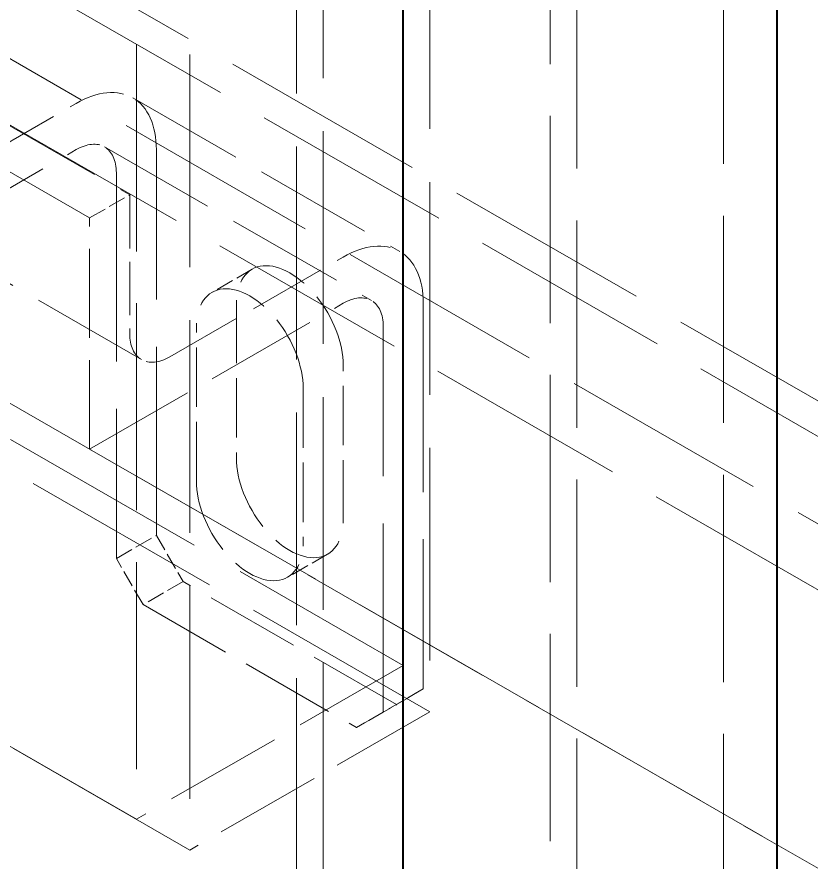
# Model space of a CAD drawing. Header units: millimetres. Extents: x 0 to 2378, y 0 to 1682.
# Drawn here: x 2182.84 to 2199.67, y 1411.09 to 1429.01 of the extents above; entities that cross this region are included whole.
import ezdxf

# ---------------------------------------------------------------- set-up
doc = ezdxf.new("R2010")
doc.units = ezdxf.units.MM
doc.header["$LTSCALE"] = 2
doc.linetypes.add('DASHED', pattern=[0.2067, 0.1654, -0.0413])
doc.layers.add('가려진 것(ISO)', color=2, linetype='DASHED', lineweight=18)
doc.layers.add('가시적인 것(ISO)', color=3, linetype='Continuous', lineweight=40)

msp = doc.modelspace()

# ---------------------------------------------------------------- linework, layer by layer
at = {"layer": '가려진 것(ISO)', "ltscale": 13.288179}
for p, q in [((2194.7011, 1403.8223), (2194.7011, 1471.1882)), ((2194.1354, 1470.8624), (2194.1354, 1403.4966)), ((2197.8124, 1468.745), (2197.8124, 1401.3791))]:
    msp.add_line(p, q, dxfattribs=at)
at = {"layer": '가려진 것(ISO)', "ltscale": 13.634165}
for p, q in [((2191.5899, 1464.9666), (2191.5899, 1414.2787)), ((2186.4987, 1462.0348), (2186.4987, 1411.3469)), ((2189.3271, 1460.406), (2189.3271, 1409.7181)), ((2188.7614, 1460.0803), (2188.7614, 1409.3924))]:
    msp.add_line(p, q, dxfattribs=at)
at = {"layer": '가려진 것(ISO)', "ltscale": 13.282315}
msp.add_line((2185.3673, 1461.3808), (2185.3673, 1412.0009), dxfattribs=at)
at = {"layer": '가려진 것(ISO)', "ltscale": 13.036946}
for p, q in [((2191.5899, 1414.2787), (2119.1821, 1455.9755)), ((2186.4987, 1411.3469), (2114.091, 1453.0437))]:
    msp.add_line(p, q, dxfattribs=at)
at = {"layer": '가려진 것(ISO)', "ltscale": 12.833244}
msp.add_line((2185.3673, 1412.0009), (2114.091, 1453.0463), dxfattribs=at)
at = {"layer": '가려진 것(ISO)', "ltscale": 13.252056}
for p, q in [((2163.6733, 1441.6802), (2260.5186, 1385.9107)), ((2161.4105, 1440.3772), (2258.2559, 1384.6076))]:
    msp.add_line(p, q, dxfattribs=at)
at = {"layer": '가려진 것(ISO)', "ltscale": 12.91355}
msp.add_line((2261.1692, 1384.7839), (2163.0227, 1441.3027), dxfattribs=at)
at = {"layer": '가려진 것(ISO)', "ltscale": 13.202866}
msp.add_line((2152.2747, 1438.3355), (2271.9172, 1369.438), dxfattribs=at)
at = {"layer": '가려진 것(ISO)', "ltscale": 12.907596}
msp.add_line((2164.0127, 1437.475), (2258.3407, 1383.1551), dxfattribs=at)
at = {"layer": '가려진 것(ISO)', "ltscale": 13.568781}
msp.add_line((2163.2594, 1431.2472), (2191.0242, 1415.2585), dxfattribs=at)
at = {"layer": '가려진 것(ISO)', "ltscale": 7.618686}
for p, q in [((2179.569, 1428.4978), (2185.2259, 1425.2402)), ((2184.3774, 1424.7516), (2178.7205, 1428.0091)), ((2185.2922, 1427.2973), (2190.9491, 1424.0397)), ((2184.6934, 1426.2574), (2190.3502, 1422.9998)), ((2185.4756, 1421.7458), (2179.8187, 1425.0033)), ((2191.0242, 1415.2585), (2185.3673, 1412.0009))]:
    msp.add_line(p, q, dxfattribs=at)
at = {"layer": '가려진 것(ISO)', "ltscale": 4.952111}
for p, q in [((2180.4176, 1425.0622), (2184.0945, 1427.1796)), ((2186.0744, 1421.8046), (2189.7514, 1423.922))]:
    msp.add_line(p, q, dxfattribs=at)
at = {"layer": '가려진 것(ISO)', "ltscale": 7.237747}
for p, q in [((2178.7205, 1423.1039), (2184.0945, 1426.1986)), ((2184.3774, 1419.8463), (2189.7514, 1422.941))]:
    msp.add_line(p, q, dxfattribs=at)
at = {"layer": '가려진 것(ISO)', "ltscale": 12.094824}
for p, q in [((2185.7916, 1418.0193), (2185.7916, 1426.1948)), ((2184.9431, 1425.7061), (2184.9431, 1417.5307)), ((2191.4484, 1422.9372), (2191.4484, 1414.7617)), ((2190.5999, 1414.2731), (2190.5999, 1422.4486))]:
    msp.add_line(p, q, dxfattribs=at)
at = {"layer": '가려진 것(ISO)', "ltscale": 1.142718}
for p, q in [((2184.3774, 1424.7516), (2185.2259, 1425.2402)), ((2187.8216, 1423.6634), (2186.973, 1423.1747)), ((2184.9431, 1417.5307), (2185.7916, 1418.0193)), ((2189.4185, 1417.6201), (2188.5699, 1417.1315)), ((2186.3573, 1417.0395), (2185.5087, 1416.5509)), ((2191.4484, 1414.7617), (2190.5999, 1414.2731)), ((2190.0342, 1413.9448), (2190.8827, 1414.4334))]:
    msp.add_line(p, q, dxfattribs=at)
at = {"layer": '가려진 것(ISO)', "ltscale": 3.428354}
msp.add_line((2185.2259, 1425.2402), (2185.2259, 1422.297), dxfattribs=at)
at = {"layer": '가려진 것(ISO)', "ltscale": 5.71399}
msp.add_line((2184.3774, 1419.8463), (2184.3774, 1424.7516), dxfattribs=at)
at = {"layer": '가려진 것(ISO)', "ltscale": 3.809293}
for p, q in [((2187.4886, 1422.9284), (2187.4886, 1419.6582)), ((2186.6401, 1419.1695), (2186.6401, 1422.4397)), ((2189.7514, 1418.3551), (2189.7514, 1421.6253)), ((2188.9028, 1421.1367), (2188.9028, 1417.8665))]:
    msp.add_line(p, q, dxfattribs=at)
at = {"layer": '가려진 것(ISO)', "ltscale": 12.901145}
msp.add_line((2184.3774, 1419.8463), (2240.9459, 1387.2706), dxfattribs=at)
at = {"layer": '가려진 것(ISO)', "ltscale": 1.077359}
for p, q in [((2185.7916, 1418.0193), (2186.3573, 1417.0395)), ((2185.5087, 1416.5509), (2184.9431, 1417.5307)), ((2190.8827, 1414.4334), (2191.4484, 1414.7617)), ((2190.5999, 1414.2731), (2190.0342, 1413.9448))]:
    msp.add_line(p, q, dxfattribs=at)
at = {"layer": '가려진 것(ISO)', "ltscale": 6.094929}
for p, q in [((2190.8827, 1414.4334), (2186.3573, 1417.0395)), ((2185.5087, 1416.5509), (2190.0342, 1413.9448))]:
    msp.add_line(p, q, dxfattribs=at)
at = {"layer": '가려진 것(ISO)', "ltscale": 6.856808}
msp.add_line((2191.5899, 1414.2787), (2186.4987, 1411.3469), dxfattribs=at)
at = {"layer": '가려진 것(ISO)', "ltscale": 3.590168}
for centre in [(2184.0945, 1425.2175), (2189.7514, 1421.9599)]:
    msp.add_ellipse(centre, major_axis=(1.1977, 2.0798), ratio=0.5780931, start_param=5.4958534, end_param=7.0666498, dxfattribs=at)
at = {"layer": '가려진 것(ISO)', "ltscale": 1.795034}
for centre, major_axis in [((2184.0945, 1425.2175), (0.5988, 1.0399)), ((2189.7514, 1421.9599), (0.5988, 1.0399)), ((2186.0744, 1422.7857), (-0.5988, -1.0399))]:
    msp.add_ellipse(centre, major_axis=major_axis, ratio=0.5780931, start_param=5.4958534, end_param=7.0666498, dxfattribs=at)
at = {"layer": '가려진 것(ISO)', "ltscale": 4.786925}
for centre, major_axis in [((2188.62, 1422.2769), (-0.7985, 1.3865)), ((2187.7715, 1421.7882), (-0.7985, 1.3865)), ((2188.62, 1419.0067), (0.7985, -1.3865)), ((2187.7715, 1418.518), (0.7985, -1.3865))]:
    msp.add_ellipse(centre, major_axis=major_axis, ratio=0.5780931, start_param=3.9289245, end_param=7.0705172, dxfattribs=at)
at = {"layer": '가시적인 것(ISO)'}
for p, q in [((2198.9438, 1469.3991), (2198.9438, 1400.7251)), ((2191.0242, 1396.1645), (2191.0242, 1464.8385))]:
    msp.add_line(p, q, dxfattribs=at)

doc.saveas('drawing.dxf')
